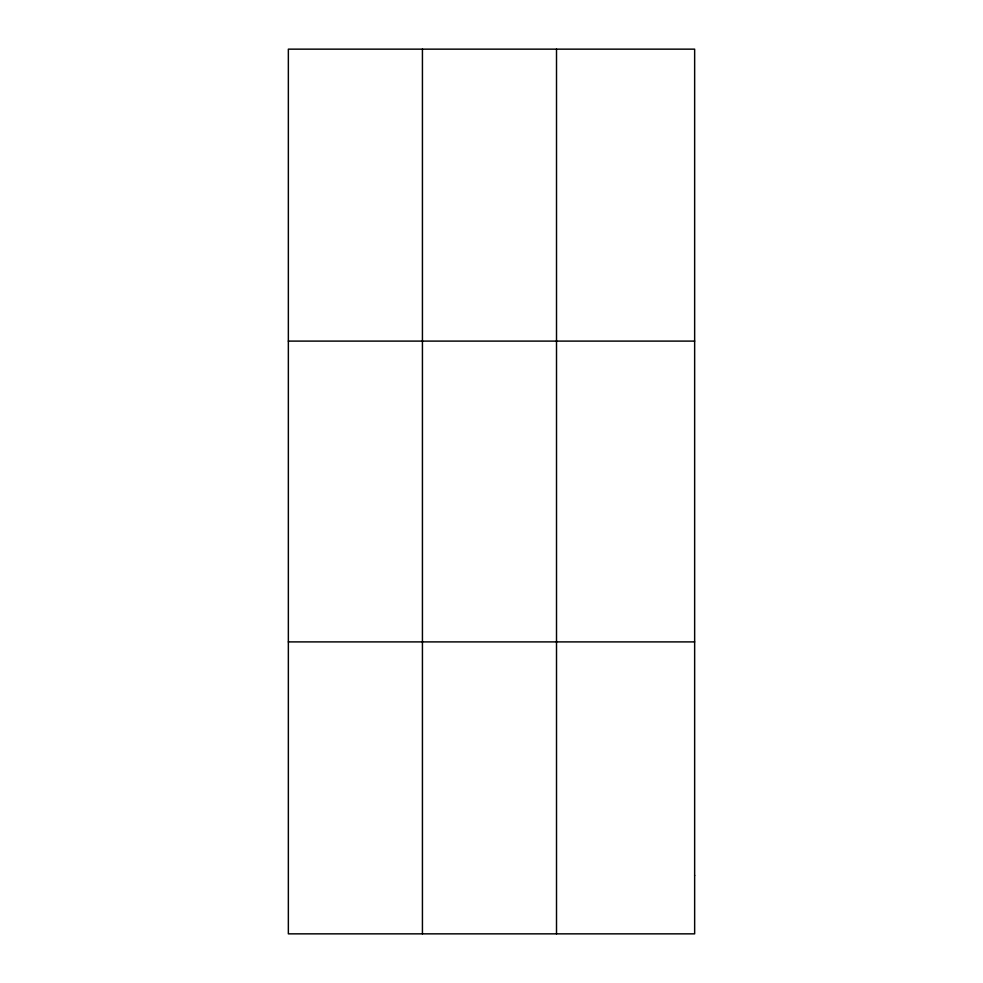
<?xml version="1.0" encoding="UTF-8"?>
<svg xmlns="http://www.w3.org/2000/svg" width="983" height="983" viewBox="0 0 983 983"><rect width="100%" height="100%" fill="white"/><g stroke="black" fill="none" stroke-linecap="round" stroke-linejoin="round"><path stroke-width="1.47" d="M422.432 933.85L422.432 49.15M556.513 933.85L556.513 49.15M288.351 341.101L694.649 341.101M288.351 641.899L694.649 641.899M694.649 875.46L694.649 933.85L288.351 933.85L288.351 49.15L694.649 49.15L694.649 875.46"/></g></svg>
